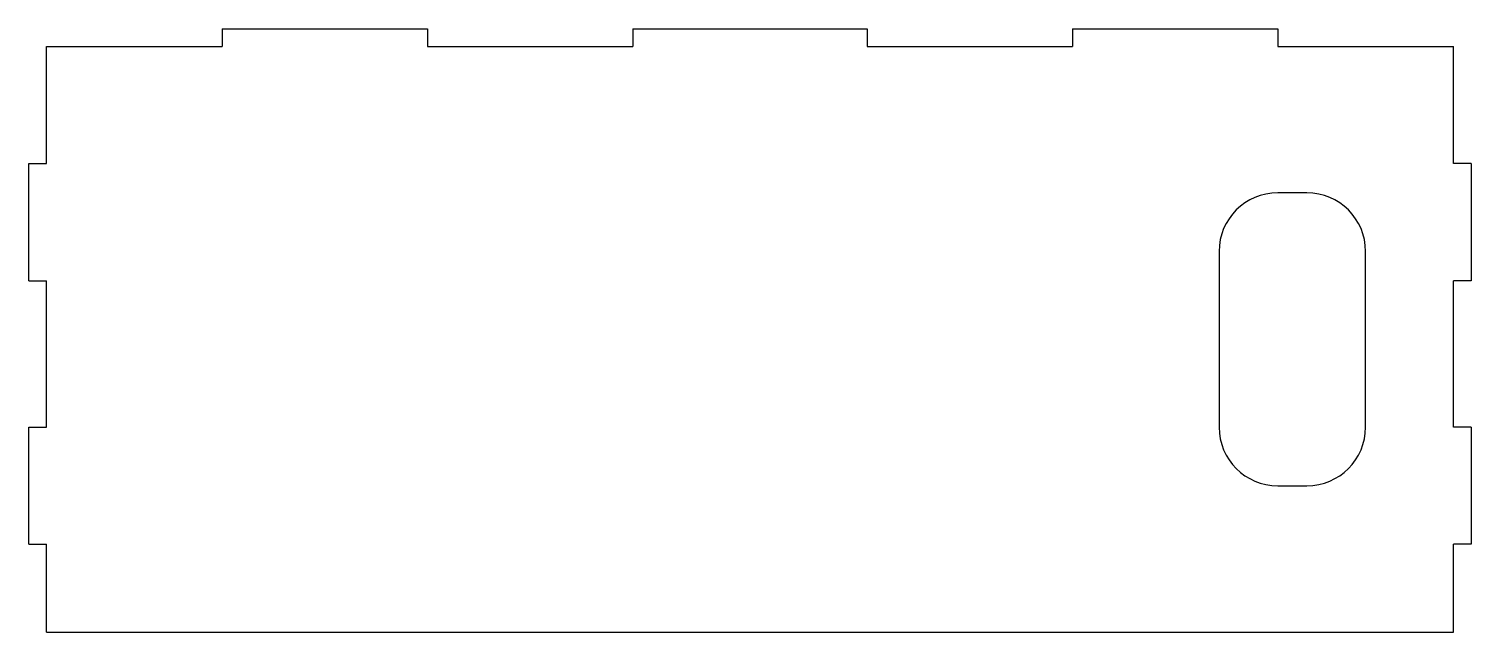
# Model space of a CAD drawing. Header units: millimetres. Extents: x -123 to 123, y -100 to 3.
import ezdxf

# ---------------------------------------------------------------- set-up
doc = ezdxf.new("R2010")
doc.units = ezdxf.units.MM

msp = doc.modelspace()

# ---------------------------------------------------------------- linework, layer by layer
at = {"color": 7, "linetype": 'Continuous', "lineweight": 25}
for p, q in [((-90, 3), (-55, 3)), ((-90, 3), (-90, 0)), ((-55, 3), (-55, 0)), ((-20, 3), (20, 3)), ((-20, 3), (-20, 0)), ((20, 3), (20, 0)), ((55, 3), (90, 3)), ((55, 3), (55, 0)), ((90, 3), (90, 0)), ((-120, 0), (-90, 0)), ((-120, -20), (-120, 0)), ((-55, 0), (-20, 0)), ((20, 0), (55, 0)), ((90, 0), (120, 0)), ((120, -20), (120, 0)), ((-123, -20), (-120, -20)), ((-123, -40), (-123, -20)), ((123, -20), (120, -20)), ((123, -20), (123, -40)), ((95, -25), (90, -25)), ((80, -35), (80, -65)), ((105, -65), (105, -35)), ((-123, -40), (-120, -40)), ((-120, -65), (-120, -40)), ((120, -65), (120, -40)), ((123, -40), (120, -40)), ((-123, -65), (-120, -65)), ((-123, -85), (-123, -65)), ((123, -65), (120, -65)), ((123, -65), (123, -85)), ((90, -75), (95, -75)), ((-123, -85), (-120, -85)), ((-120, -100), (-120, -85)), ((120, -100), (120, -85)), ((123, -85), (120, -85)), ((-120, -100), (120, -100))]:
    msp.add_line(p, q, dxfattribs=at)
for centre, start, end in [((90, -35), 90, 180), ((95, -35), 0, 90), ((90, -65), 180, 270), ((95, -65), 270, 0)]:
    msp.add_arc(centre, 10, start, end, dxfattribs=at)

doc.saveas('drawing.dxf')
